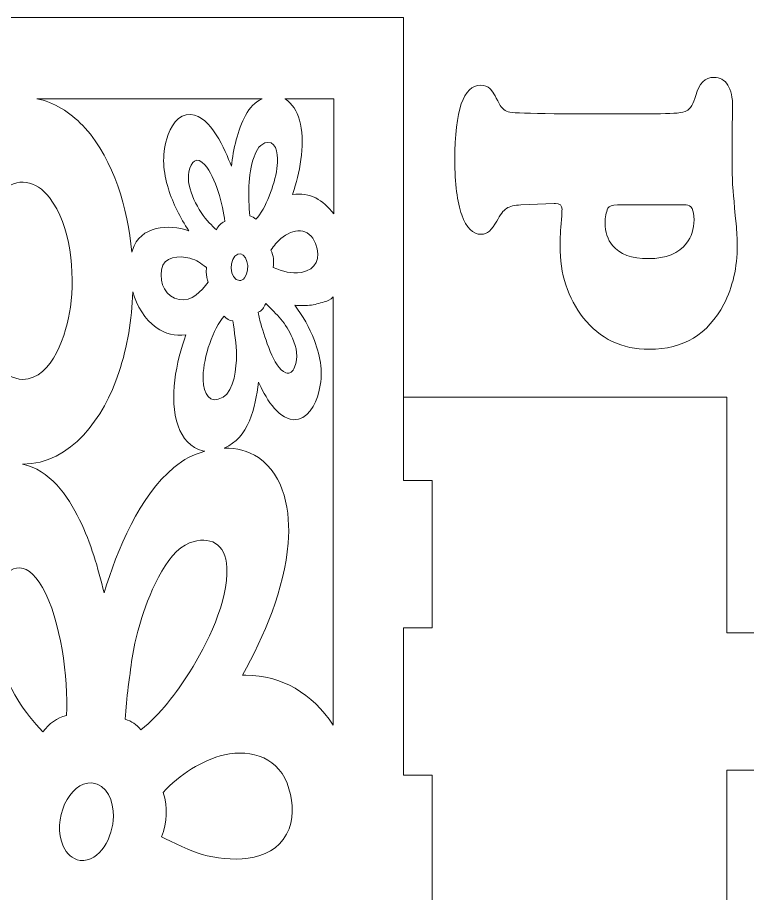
# Model space of a CAD drawing. Header units: centimetres. Extents: x -59 to 59, y -29 to 29.
# Drawn here: x -0.98 to 5.39, y -22.99 to -15.35 of the extents above; entities that cross this region are included whole.
import ezdxf

# ---------------------------------------------------------------- set-up
doc = ezdxf.new("R2010")
doc.units = ezdxf.units.CM
doc.header["$MEASUREMENT"] = 0
doc.layers.add('Camada 1', color=7, linetype='Continuous')

msp = doc.modelspace()

# ---------------------------------------------------------------- linework, layer by layer
at = {"layer": 'Camada 1', "color": 250, "lineweight": 9}
for points, knots in [([(2.39024, -26.42502), (2.39024, -26.42502), (2.39024, -25.81689), (2.39024, -25.81689), (2.39024, -25.81689), (2.39024, -25.81689), (2.64021, -25.81689), (2.64021, -25.81689), (2.64021, -25.81689), (2.64021, -25.81689), (2.64021, -24.53133), (2.64021, -24.53133), (2.64021, -24.53133), (2.64021, -24.53133), (2.39024, -24.53133), (2.39024, -24.53133), (2.39024, -24.53133), (2.39024, -24.53133), (2.39024, -23.24575), (2.39024, -23.24575), (2.39024, -23.24575), (2.39024, -23.24575), (2.64021, -23.24575), (2.64021, -23.24575), (2.64021, -23.24575), (2.64021, -23.24575), (2.64021, -21.95968), (2.64021, -21.95968), (2.64021, -21.95968), (2.64021, -21.95968), (2.39024, -21.95968), (2.39024, -21.95968), (2.39024, -21.95968), (2.39024, -21.95968), (2.39024, -20.6741), (2.39024, -20.6741), (2.39024, -20.6741), (2.39024, -20.6741), (2.64021, -20.6741), (2.64021, -20.6741), (2.64021, -20.6741), (2.64021, -20.6741), (2.64021, -19.38802), (2.64021, -19.38802), (2.64021, -19.38802), (2.64021, -19.38802), (2.39024, -19.38802), (2.39024, -19.38802), (2.39024, -19.38802), (2.39024, -19.38802), (2.39024, -15.34581), (2.39024, -15.34581), (2.39024, -15.34581), (2.39024, -15.34581), (-19.96984, -15.34581), (-19.96984, -15.34581), (-19.96984, -15.34581), (-19.96984, -15.34581), (-19.96984, -19.38802), (-19.96984, -19.38802), (-19.96984, -19.38802), (-19.96984, -19.38802), (-20.21981, -19.38802), (-20.21981, -19.38802), (-20.21981, -19.38802), (-20.21981, -19.38802), (-20.21981, -20.6741), (-20.21981, -20.6741), (-20.21981, -20.6741), (-20.21981, -20.6741), (-19.96984, -20.6741), (-19.96984, -20.6741), (-19.96984, -20.6741), (-19.96984, -20.6741), (-19.96984, -21.95968), (-19.96984, -21.95968), (-19.96984, -21.95968), (-19.96984, -21.95968), (-20.21981, -21.95968), (-20.21981, -21.95968), (-20.21981, -21.95968), (-20.21981, -21.95968), (-20.21981, -23.24575), (-20.21981, -23.24575), (-20.21981, -23.24575), (-20.21981, -23.24575), (-19.96984, -23.24575), (-19.96984, -23.24575), (-19.96984, -23.24575), (-19.96984, -23.24575), (-19.96984, -24.53133), (-19.96984, -24.53133), (-19.96984, -24.53133), (-19.96984, -24.53133), (-20.21981, -24.53133), (-20.21981, -24.53133), (-20.21981, -24.53133), (-20.21981, -24.53133), (-20.21981, -25.81689), (-20.21981, -25.81689), (-20.21981, -25.81689), (-20.21981, -25.81689), (-19.96984, -25.81689), (-19.96984, -25.81689), (-19.96984, -25.81689), (-19.96984, -25.81689), (-19.96984, -26.42502), (-19.96984, -26.42502)], [0, 0, 0, 0, 0.0357143, 0.0357143, 0.0357143, 0.0357143, 0.0714286, 0.0714286, 0.0714286, 0.0714286, 0.1071429, 0.1071429, 0.1071429, 0.1071429, 0.1428571, 0.1428571, 0.1428571, 0.1428571, 0.1785714, 0.1785714, 0.1785714, 0.1785714, 0.2142857, 0.2142857, 0.2142857, 0.2142857, 0.25, 0.25, 0.25, 0.25, 0.2857143, 0.2857143, 0.2857143, 0.2857143, 0.3214286, 0.3214286, 0.3214286, 0.3214286, 0.3571429, 0.3571429, 0.3571429, 0.3571429, 0.3928571, 0.3928571, 0.3928571, 0.3928571, 0.4285714, 0.4285714, 0.4285714, 0.4285714, 0.4642857, 0.4642857, 0.4642857, 0.4642857, 0.5, 0.5, 0.5, 0.5, 0.5357143, 0.5357143, 0.5357143, 0.5357143, 0.5714286, 0.5714286, 0.5714286, 0.5714286, 0.6071429, 0.6071429, 0.6071429, 0.6071429, 0.6428571, 0.6428571, 0.6428571, 0.6428571, 0.6785714, 0.6785714, 0.6785714, 0.6785714, 0.7142857, 0.7142857, 0.7142857, 0.7142857, 0.75, 0.75, 0.75, 0.75, 0.7857143, 0.7857143, 0.7857143, 0.7857143, 0.8214286, 0.8214286, 0.8214286, 0.8214286, 0.8571429, 0.8571429, 0.8571429, 0.8571429, 0.8928571, 0.8928571, 0.8928571, 0.8928571, 0.9285714, 0.9285714, 0.9285714, 0.9285714, 1, 1, 1, 1]), ([(3.70485, -16.18539), (3.70485, -16.18539), (4.63265, -16.18539), (4.63265, -16.18539), (4.63265, -16.18539), (4.75245, -16.18539), (4.82891, -16.17757), (4.86083, -16.1607), (4.86083, -16.1607), (4.89334, -16.14445), (4.91983, -16.0999), (4.9397, -16.02704), (4.9397, -16.02704), (4.9698, -15.92109), (5.02279, -15.8681), (5.09804, -15.8681), (5.09804, -15.8681), (5.15103, -15.8681), (5.19196, -15.89038), (5.22026, -15.93493), (5.22026, -15.93493), (5.24795, -15.98008), (5.2624, -16.04451), (5.2624, -16.1294), (5.2624, -16.1294), (5.2624, -16.1577), (5.2606, -16.22753), (5.25698, -16.33892), (5.25698, -16.33892), (5.25698, -16.33892), (5.25698, -16.44489), (5.25698, -16.44489), (5.25698, -16.44489), (5.25819, -16.63996), (5.2594, -16.75435), (5.26121, -16.78807), (5.26121, -16.78807), (5.26301, -16.82178), (5.27324, -16.94099), (5.29251, -17.14689), (5.29251, -17.14689), (5.29914, -17.21493), (5.30275, -17.27755), (5.30275, -17.33414), (5.30275, -17.33414), (5.30275, -17.52681), (5.26361, -17.6984), (5.18474, -17.84891), (5.18474, -17.84891), (5.04808, -18.11141), (4.83193, -18.24207), (4.53571, -18.24207), (4.53571, -18.24207), (4.29548, -18.24207), (4.10343, -18.15055), (3.95893, -17.96691), (3.95893, -17.96691), (3.82347, -17.79413), (3.75602, -17.58521), (3.75602, -17.33896), (3.75602, -17.33896), (3.75602, -17.27694), (3.76025, -17.20048), (3.76807, -17.11017), (3.76807, -17.11017), (3.77168, -17.062), (3.77349, -17.03191), (3.77349, -17.01986), (3.77349, -17.01986), (3.77349, -16.98614), (3.75422, -16.96869), (3.71509, -16.96869), (3.71509, -16.96869), (3.71509, -16.96869), (3.70485, -16.96869), (3.70485, -16.96869), (3.70485, -16.96869), (3.70485, -16.96869), (3.41526, -16.98133), (3.41526, -16.98133), (3.41526, -16.98133), (3.35927, -16.98374), (3.31711, -16.99398), (3.28942, -17.01204), (3.28942, -17.01204), (3.26173, -17.0301), (3.23343, -17.06742), (3.20393, -17.12402), (3.20393, -17.12402), (3.16299, -17.20048), (3.11783, -17.23841), (3.06966, -17.23841), (3.06966, -17.23841), (2.99561, -17.23841), (2.93842, -17.18242), (2.89869, -17.06923), (2.89869, -17.06923), (2.85895, -16.95664), (2.83847, -16.79649), (2.83847, -16.58939), (2.83847, -16.58939), (2.83847, -16.15469), (2.91314, -15.93673), (3.06305, -15.93673), (3.06305, -15.93673), (3.09797, -15.93673), (3.12506, -15.94638), (3.14372, -15.96503), (3.14372, -15.96503), (3.16239, -15.98431), (3.18949, -16.02825), (3.225, -16.09749), (3.225, -16.09749), (3.24728, -16.13964), (3.27859, -16.16432), (3.31832, -16.17154), (3.31832, -16.17154), (3.35866, -16.17876), (3.48751, -16.18359), (3.70485, -16.18539)], [0, 0, 0, 0, 0.0322581, 0.0322581, 0.0322581, 0.0322581, 0.0645161, 0.0645161, 0.0645161, 0.0645161, 0.0967742, 0.0967742, 0.0967742, 0.0967742, 0.1290323, 0.1290323, 0.1290323, 0.1290323, 0.1612903, 0.1612903, 0.1612903, 0.1612903, 0.1935484, 0.1935484, 0.1935484, 0.1935484, 0.2258065, 0.2258065, 0.2258065, 0.2258065, 0.2580645, 0.2580645, 0.2580645, 0.2580645, 0.2903226, 0.2903226, 0.2903226, 0.2903226, 0.3225806, 0.3225806, 0.3225806, 0.3225806, 0.3548387, 0.3548387, 0.3548387, 0.3548387, 0.3870968, 0.3870968, 0.3870968, 0.3870968, 0.4193548, 0.4193548, 0.4193548, 0.4193548, 0.4516129, 0.4516129, 0.4516129, 0.4516129, 0.483871, 0.483871, 0.483871, 0.483871, 0.516129, 0.516129, 0.516129, 0.516129, 0.5483871, 0.5483871, 0.5483871, 0.5483871, 0.5806452, 0.5806452, 0.5806452, 0.5806452, 0.6129032, 0.6129032, 0.6129032, 0.6129032, 0.6451613, 0.6451613, 0.6451613, 0.6451613, 0.6774194, 0.6774194, 0.6774194, 0.6774194, 0.7096774, 0.7096774, 0.7096774, 0.7096774, 0.7419355, 0.7419355, 0.7419355, 0.7419355, 0.7741935, 0.7741935, 0.7741935, 0.7741935, 0.8064516, 0.8064516, 0.8064516, 0.8064516, 0.8387097, 0.8387097, 0.8387097, 0.8387097, 0.8709677, 0.8709677, 0.8709677, 0.8709677, 0.9032258, 0.9032258, 0.9032258, 0.9032258, 0.9354839, 0.9354839, 0.9354839, 0.9354839, 1, 1, 1, 1]), ([(4.85662, -16.98133), (4.85662, -16.98133), (4.25696, -16.98133), (4.25696, -16.98133), (4.25696, -16.98133), (4.21119, -16.98133), (4.1835, -16.99096), (4.17387, -17.01143), (4.17387, -17.01143), (4.15761, -17.04515), (4.14918, -17.0879), (4.14918, -17.13967), (4.14918, -17.13967), (4.14918, -17.21734), (4.17085, -17.28297), (4.2148, -17.33595), (4.2148, -17.33595), (4.27682, -17.41241), (4.38158, -17.45034), (4.52848, -17.45034), (4.52848, -17.45034), (4.68141, -17.45034), (4.79219, -17.40579), (4.86023, -17.31608), (4.86023, -17.31608), (4.90358, -17.26009), (4.92525, -17.19145), (4.92525, -17.11198), (4.92525, -17.11198), (4.92525, -17.02468), (4.90237, -16.98133), (4.85662, -16.98133)], [0, 0, 0, 0, 0.1111111, 0.1111111, 0.1111111, 0.1111111, 0.2222222, 0.2222222, 0.2222222, 0.2222222, 0.3333333, 0.3333333, 0.3333333, 0.3333333, 0.4444444, 0.4444444, 0.4444444, 0.4444444, 0.5555556, 0.5555556, 0.5555556, 0.5555556, 0.6666667, 0.6666667, 0.6666667, 0.6666667, 0.7777778, 0.7777778, 0.7777778, 0.7777778, 1, 1, 1, 1]), ([(4.55197, -26.42502), (4.55197, -26.42502), (5.21021, -26.42502), (5.21021, -26.42502), (5.21021, -26.42502), (5.21021, -26.42502), (5.21021, -21.91689), (5.21021, -21.91689), (5.21021, -21.91689), (5.21021, -21.91689), (5.46018, -21.91689), (5.46018, -21.91689), (5.46018, -21.91689), (5.46018, -21.91689), (5.46018, -20.71688), (5.46018, -20.71688), (5.46018, -20.71688), (5.46018, -20.71688), (5.21021, -20.71688), (5.21021, -20.71688), (5.21021, -20.71688), (5.21021, -20.71688), (5.21021, -18.65997), (5.21021, -18.65997)], [0, 0, 0, 0, 0.1428571, 0.1428571, 0.1428571, 0.1428571, 0.2857143, 0.2857143, 0.2857143, 0.2857143, 0.4285714, 0.4285714, 0.4285714, 0.4285714, 0.5714286, 0.5714286, 0.5714286, 0.5714286, 0.7142857, 0.7142857, 0.7142857, 0.7142857, 1, 1, 1, 1])]:
    msp.add_open_spline(points, degree=3, knots=knots, dxfattribs=at)
at = {"layer": 'Camada 1', "color": 1, "lineweight": 9}
for points, knots in [([(0.0188, -17.39423), (-0.0184, -17.00694), (-0.13324, -16.59698), (-0.38893, -16.31026), (-0.38893, -16.31026), (-0.49544, -16.19082), (-0.63229, -16.09735), (-0.78314, -16.06022), (-0.78314, -16.06022), (-0.78314, -16.06022), (-0.80846, -16.05453), (-0.80846, -16.05453), (-0.80846, -16.05453), (-0.80846, -16.05453), (1.15716, -16.05453), (1.15716, -16.05453), (1.15716, -16.05453), (1.08928, -16.08763), (1.05134, -16.13079), (1.01189, -16.20004), (1.01189, -16.20004), (0.94062, -16.32514), (0.90602, -16.4998), (0.88796, -16.64381), (0.88796, -16.64381), (0.83388, -16.50029), (0.70831, -16.20623), (0.53496, -16.19208), (0.53496, -16.19208), (0.42201, -16.18286), (0.35392, -16.30393), (0.32434, -16.40467), (0.32434, -16.40467), (0.28023, -16.55491), (0.29282, -16.6912), (0.33867, -16.84015), (0.33867, -16.84015), (0.38002, -16.97453), (0.44078, -17.09137), (0.51568, -17.20655), (0.51568, -17.20655), (0.34424, -17.15011), (0.09343, -17.15902), (0.02382, -17.37692), (0.02382, -17.37692), (0.02382, -17.37692), (0.0188, -17.39423), (0.0188, -17.39423)], [0, 0, 0, 0, 0.0769231, 0.0769231, 0.0769231, 0.0769231, 0.1538462, 0.1538462, 0.1538462, 0.1538462, 0.2307692, 0.2307692, 0.2307692, 0.2307692, 0.3076923, 0.3076923, 0.3076923, 0.3076923, 0.3846154, 0.3846154, 0.3846154, 0.3846154, 0.4615385, 0.4615385, 0.4615385, 0.4615385, 0.5384615, 0.5384615, 0.5384615, 0.5384615, 0.6153846, 0.6153846, 0.6153846, 0.6153846, 0.6923077, 0.6923077, 0.6923077, 0.6923077, 0.7692308, 0.7692308, 0.7692308, 0.7692308, 0.8461538, 0.8461538, 0.8461538, 0.8461538, 1, 1, 1, 1]), ([(1.35773, -16.05692), (1.42329, -16.09913), (1.45984, -16.16236), (1.48226, -16.24046), (1.48226, -16.24046), (1.53538, -16.42542), (1.49088, -16.66964), (1.43523, -16.84828), (1.43523, -16.84828), (1.43523, -16.84828), (1.42135, -16.89153), (1.42135, -16.89153), (1.42135, -16.89153), (1.57457, -16.86913), (1.68807, -16.93658), (1.7817, -17.06057), (1.7817, -17.06057), (1.7817, -17.06057), (1.7817, -16.05453), (1.7817, -16.05453), (1.7817, -16.05453), (1.7817, -16.05453), (1.35383, -16.05453), (1.35383, -16.05453), (1.35383, -16.05453), (1.35383, -16.05453), (1.35773, -16.05692), (1.35773, -16.05692)], [0, 0, 0, 0, 0.125, 0.125, 0.125, 0.125, 0.25, 0.25, 0.25, 0.25, 0.375, 0.375, 0.375, 0.375, 0.5, 0.5, 0.5, 0.5, 0.625, 0.625, 0.625, 0.625, 0.75, 0.75, 0.75, 0.75, 1, 1, 1, 1]), ([(1.04954, -17.07804), (1.03543, -16.91287), (1.02941, -16.71886), (1.08606, -16.56136), (1.08606, -16.56136), (1.10727, -16.5024), (1.13934, -16.44184), (1.20421, -16.43662), (1.20421, -16.43662), (1.29463, -16.42934), (1.29493, -16.57335), (1.28872, -16.63724), (1.28872, -16.63724), (1.27529, -16.77538), (1.20252, -16.98187), (1.1184, -17.08798), (1.1184, -17.08798), (1.1184, -17.08798), (1.10292, -17.10647), (1.10292, -17.10647), (1.10292, -17.10647), (1.08662, -17.09133), (1.071, -17.08183), (1.04954, -17.07804)], [0, 0, 0, 0, 0.1428571, 0.1428571, 0.1428571, 0.1428571, 0.2857143, 0.2857143, 0.2857143, 0.2857143, 0.4285714, 0.4285714, 0.4285714, 0.4285714, 0.5714286, 0.5714286, 0.5714286, 0.5714286, 0.7142857, 0.7142857, 0.7142857, 0.7142857, 1, 1, 1, 1]), ([(0.7586, -17.19879), (0.77724, -17.1626), (0.79433, -17.14169), (0.83034, -17.12636), (0.83034, -17.12636), (0.81369, -16.98323), (0.75136, -16.73755), (0.65588, -16.63121), (0.65588, -16.63121), (0.58513, -16.55241), (0.53582, -16.60167), (0.517, -16.69417), (0.517, -16.69417), (0.48834, -16.83491), (0.60528, -17.04263), (0.69471, -17.13767), (0.69471, -17.13767), (0.71596, -17.16026), (0.73583, -17.17824), (0.7586, -17.19879)], [0, 0, 0, 0, 0.1666667, 0.1666667, 0.1666667, 0.1666667, 0.3333333, 0.3333333, 0.3333333, 0.3333333, 0.5, 0.5, 0.5, 0.5, 0.6666667, 0.6666667, 0.6666667, 0.6666667, 1, 1, 1, 1]), ([(-0.9319, -18.50448), (-1.01913, -18.50115), (-1.08474, -18.46062), (-1.14486, -18.3923), (-1.14486, -18.3923), (-1.44089, -18.05589), (-1.43659, -17.18345), (-1.12175, -16.87011), (-1.12175, -16.87011), (-0.9809, -16.72992), (-0.8166, -16.76671), (-0.69928, -16.91826), (-0.69928, -16.91826), (-0.5133, -17.15853), (-0.47432, -17.57707), (-0.51656, -17.87567), (-0.51656, -17.87567), (-0.54916, -18.10621), (-0.67021, -18.49725), (-0.9319, -18.50448)], [0, 0, 0, 0, 0.1666667, 0.1666667, 0.1666667, 0.1666667, 0.3333333, 0.3333333, 0.3333333, 0.3333333, 0.5, 0.5, 0.5, 0.5, 0.6666667, 0.6666667, 0.6666667, 0.6666667, 1, 1, 1, 1]), ([(1.25187, -17.52821), (1.34151, -17.55983), (1.40571, -17.58732), (1.5008, -17.57023), (1.5008, -17.57023), (1.62804, -17.54737), (1.67246, -17.44529), (1.62328, -17.31969), (1.62328, -17.31969), (1.56623, -17.17402), (1.42582, -17.18434), (1.32027, -17.27504), (1.32027, -17.27504), (1.28477, -17.30554), (1.25966, -17.33657), (1.23374, -17.37632), (1.23374, -17.37632), (1.25655, -17.42798), (1.26023, -17.47196), (1.25187, -17.52821)], [0, 0, 0, 0, 0.1666667, 0.1666667, 0.1666667, 0.1666667, 0.3333333, 0.3333333, 0.3333333, 0.3333333, 0.5, 0.5, 0.5, 0.5, 0.6666667, 0.6666667, 0.6666667, 0.6666667, 1, 1, 1, 1]), ([(0.6861, -17.65514), (0.67589, -17.63968), (0.669, -17.58982), (0.66875, -17.56796), (0.66875, -17.56796), (0.66875, -17.56796), (0.67127, -17.52687), (0.67127, -17.52687), (0.67127, -17.52687), (0.61597, -17.49004), (0.59198, -17.46478), (0.5244, -17.44716), (0.5244, -17.44716), (0.43669, -17.4243), (0.29582, -17.42698), (0.27753, -17.5478), (0.27753, -17.5478), (0.25889, -17.67096), (0.31821, -17.78533), (0.43106, -17.80692), (0.43106, -17.80692), (0.54685, -17.82909), (0.62012, -17.73631), (0.6861, -17.65514)], [0, 0, 0, 0, 0.1428571, 0.1428571, 0.1428571, 0.1428571, 0.2857143, 0.2857143, 0.2857143, 0.2857143, 0.4285714, 0.4285714, 0.4285714, 0.4285714, 0.5714286, 0.5714286, 0.5714286, 0.5714286, 0.7142857, 0.7142857, 0.7142857, 0.7142857, 1, 1, 1, 1]), ([(0.95873, -17.64224), (0.86835, -17.63574), (0.86383, -17.43886), (0.94308, -17.41042), (0.94308, -17.41042), (1.01716, -17.38385), (1.06428, -17.54114), (1.00202, -17.61876), (1.00202, -17.61876), (0.99013, -17.63357), (0.97653, -17.64114), (0.95873, -17.64224)], [0, 0, 0, 0, 0.25, 0.25, 0.25, 0.25, 0.5, 0.5, 0.5, 0.5, 1, 1, 1, 1]), ([(0.65561, -19.13272), (0.54871, -19.16439), (0.47678, -19.19975), (0.38719, -19.27323), (0.38719, -19.27323), (0.08771, -19.51881), (-0.10884, -19.99374), (-0.22332, -20.36872), (-0.22332, -20.36872), (-0.27543, -20.14728), (-0.33702, -19.93471), (-0.43619, -19.7318), (-0.43619, -19.7318), (-0.54143, -19.5165), (-0.69876, -19.29151), (-0.93432, -19.24474), (-0.93432, -19.24474), (-0.50764, -19.24264), (-0.22521, -18.83963), (-0.09363, -18.44394), (-0.09363, -18.44394), (-0.01564, -18.20944), (0.01724, -17.98861), (0.02822, -17.74039), (0.02822, -17.74039), (0.06542, -17.86558), (0.12868, -17.98031), (0.23288, -18.05285), (0.23288, -18.05285), (0.31405, -18.10937), (0.39564, -18.1244), (0.48978, -18.11707), (0.48978, -18.11707), (0.40955, -18.3466), (0.33821, -18.67263), (0.42349, -18.91117), (0.42349, -18.91117), (0.46104, -19.01619), (0.53224, -19.10439), (0.63771, -19.12914), (0.63771, -19.12914), (0.63771, -19.12914), (0.65561, -19.13272), (0.65561, -19.13272)], [0, 0, 0, 0, 0.0833333, 0.0833333, 0.0833333, 0.0833333, 0.1666667, 0.1666667, 0.1666667, 0.1666667, 0.25, 0.25, 0.25, 0.25, 0.3333333, 0.3333333, 0.3333333, 0.3333333, 0.4166667, 0.4166667, 0.4166667, 0.4166667, 0.5, 0.5, 0.5, 0.5, 0.5833333, 0.5833333, 0.5833333, 0.5833333, 0.6666667, 0.6666667, 0.6666667, 0.6666667, 0.75, 0.75, 0.75, 0.75, 0.8333333, 0.8333333, 0.8333333, 0.8333333, 1, 1, 1, 1]), ([(1.77566, -17.78528), (1.77566, -17.78528), (1.77555, -21.52269), (1.77555, -21.52269), (1.77555, -21.52269), (1.59402, -21.24584), (1.32986, -21.08815), (1.01353, -21.08765), (1.01353, -21.08765), (1.01353, -21.08765), (0.98492, -21.08805), (0.98492, -21.08805), (0.98492, -21.08805), (1.17374, -20.74707), (1.35152, -20.33432), (1.3836, -19.93349), (1.3836, -19.93349), (1.4054, -19.66105), (1.35444, -19.34301), (1.12346, -19.18699), (1.12346, -19.18699), (1.03055, -19.12424), (0.93449, -19.10422), (0.82653, -19.10541), (0.82653, -19.10541), (0.93432, -19.05481), (0.99558, -18.98073), (1.04484, -18.86534), (1.04484, -18.86534), (1.09, -18.75956), (1.1115, -18.64408), (1.12427, -18.52908), (1.12427, -18.52908), (1.17944, -18.64699), (1.2859, -18.84709), (1.42869, -18.85645), (1.42869, -18.85645), (1.55275, -18.86458), (1.62253, -18.72529), (1.6513, -18.61389), (1.6513, -18.61389), (1.69179, -18.45707), (1.66918, -18.31285), (1.61224, -18.16382), (1.61224, -18.16382), (1.56904, -18.05077), (1.51106, -17.95158), (1.44043, -17.85637), (1.44043, -17.85637), (1.48767, -17.86208), (1.52185, -17.86275), (1.57016, -17.85811), (1.57016, -17.85811), (1.61489, -17.85381), (1.6551, -17.8401), (1.69824, -17.82772), (1.69824, -17.82772), (1.72964, -17.81871), (1.75147, -17.80949), (1.77566, -17.78528)], [0, 0, 0, 0, 0.0625, 0.0625, 0.0625, 0.0625, 0.125, 0.125, 0.125, 0.125, 0.1875, 0.1875, 0.1875, 0.1875, 0.25, 0.25, 0.25, 0.25, 0.3125, 0.3125, 0.3125, 0.3125, 0.375, 0.375, 0.375, 0.375, 0.4375, 0.4375, 0.4375, 0.4375, 0.5, 0.5, 0.5, 0.5, 0.5625, 0.5625, 0.5625, 0.5625, 0.625, 0.625, 0.625, 0.625, 0.6875, 0.6875, 0.6875, 0.6875, 0.75, 0.75, 0.75, 0.75, 0.8125, 0.8125, 0.8125, 0.8125, 0.875, 0.875, 0.875, 0.875, 1, 1, 1, 1]), ([(1.36241, -18.4478), (1.25556, -18.40134), (1.17927, -18.13294), (1.14877, -18.03062), (1.14877, -18.03062), (1.13659, -17.98974), (1.12893, -17.9608), (1.12208, -17.91909), (1.12208, -17.91909), (1.16131, -17.9014), (1.16811, -17.88491), (1.18782, -17.84079), (1.18782, -17.84079), (1.28788, -17.94132), (1.36304, -18.00705), (1.42186, -18.14557), (1.42186, -18.14557), (1.45721, -18.22881), (1.47554, -18.31156), (1.43938, -18.39813), (1.43938, -18.39813), (1.42397, -18.43501), (1.40079, -18.45912), (1.36241, -18.4478)], [0, 0, 0, 0, 0.1428571, 0.1428571, 0.1428571, 0.1428571, 0.2857143, 0.2857143, 0.2857143, 0.2857143, 0.4285714, 0.4285714, 0.4285714, 0.4285714, 0.5714286, 0.5714286, 0.5714286, 0.5714286, 0.7142857, 0.7142857, 0.7142857, 0.7142857, 1, 1, 1, 1]), ([(0.90109, -17.99232), (0.91388, -18.08651), (0.93212, -18.19944), (0.93233, -18.29392), (0.93233, -18.29392), (0.93257, -18.39855), (0.91442, -18.60239), (0.81523, -18.6606), (0.81523, -18.6606), (0.69715, -18.72989), (0.64522, -18.62581), (0.64121, -18.5111), (0.64121, -18.5111), (0.63543, -18.34565), (0.71344, -18.09991), (0.80678, -17.97408), (0.80678, -17.97408), (0.80678, -17.97408), (0.82414, -17.95192), (0.82414, -17.95192), (0.82414, -17.95192), (0.84467, -17.97555), (0.87023, -17.99266), (0.90109, -17.99232)], [0, 0, 0, 0, 0.1428571, 0.1428571, 0.1428571, 0.1428571, 0.2857143, 0.2857143, 0.2857143, 0.2857143, 0.4285714, 0.4285714, 0.4285714, 0.4285714, 0.5714286, 0.5714286, 0.5714286, 0.5714286, 0.7142857, 0.7142857, 0.7142857, 0.7142857, 1, 1, 1, 1]), ([(-0.03833, -21.47207), (-0.03119, -21.37253), (-0.02459, -21.28688), (-0.01152, -21.18814), (-0.01152, -21.18814), (0.01843, -20.9618), (0.02918, -20.84472), (0.09446, -20.62447), (0.09446, -20.62447), (0.15569, -20.41799), (0.31142, -20.0101), (0.52233, -19.93236), (0.52233, -19.93236), (0.7014, -19.86635), (0.8378, -19.93567), (0.84911, -20.14847), (0.84911, -20.14847), (0.86455, -20.4391), (0.67243, -20.82549), (0.52554, -21.05752), (0.52554, -21.05752), (0.4073, -21.24426), (0.26905, -21.42896), (0.09786, -21.56244), (0.09786, -21.56244), (0.05811, -21.51763), (0.01794, -21.4883), (-0.03833, -21.47207)], [0, 0, 0, 0, 0.125, 0.125, 0.125, 0.125, 0.25, 0.25, 0.25, 0.25, 0.375, 0.375, 0.375, 0.375, 0.5, 0.5, 0.5, 0.5, 0.625, 0.625, 0.625, 0.625, 0.75, 0.75, 0.75, 0.75, 1, 1, 1, 1]), ([(-0.75638, -21.58143), (-0.70013, -21.50726), (-0.63829, -21.45851), (-0.55007, -21.43967), (-0.55007, -21.43967), (-0.53576, -21.10928), (-0.59846, -20.60661), (-0.76118, -20.32033), (-0.76118, -20.32033), (-0.90814, -20.06177), (-1.07452, -20.11121), (-1.17558, -20.37561), (-1.17558, -20.37561), (-1.27843, -20.64471), (-1.11229, -21.0763), (-0.97596, -21.3015), (-0.97596, -21.3015), (-0.91609, -21.40039), (-0.83465, -21.49953), (-0.75638, -21.58143)], [0, 0, 0, 0, 0.1666667, 0.1666667, 0.1666667, 0.1666667, 0.3333333, 0.3333333, 0.3333333, 0.3333333, 0.5, 0.5, 0.5, 0.5, 0.6666667, 0.6666667, 0.6666667, 0.6666667, 1, 1, 1, 1]), ([(0.2797, -22.49905), (0.35562, -22.53555), (0.55802, -22.63128), (0.63293, -22.65212), (0.63293, -22.65212), (0.86271, -22.71607), (1.23104, -22.73316), (1.36996, -22.47475), (1.36996, -22.47475), (1.43501, -22.35376), (1.42755, -22.20756), (1.39017, -22.07793), (1.39017, -22.07793), (1.31219, -21.80743), (1.06881, -21.72832), (0.82799, -21.78258), (0.82799, -21.78258), (0.62858, -21.82751), (0.4365, -21.95709), (0.29289, -22.10972), (0.29289, -22.10972), (0.33518, -22.24303), (0.32561, -22.36862), (0.2797, -22.49905)], [0, 0, 0, 0, 0.1428571, 0.1428571, 0.1428571, 0.1428571, 0.2857143, 0.2857143, 0.2857143, 0.2857143, 0.4285714, 0.4285714, 0.4285714, 0.4285714, 0.5714286, 0.5714286, 0.5714286, 0.5714286, 0.7142857, 0.7142857, 0.7142857, 0.7142857, 1, 1, 1, 1]), ([(-0.43206, -22.70323), (-0.50167, -22.69115), (-0.54829, -22.64763), (-0.57891, -22.57994), (-0.57891, -22.57994), (-0.68119, -22.35393), (-0.52762, -22.01379), (-0.32907, -22.02722), (-0.32907, -22.02722), (-0.19826, -22.03608), (-0.13913, -22.1906), (-0.14112, -22.3194), (-0.14112, -22.3194), (-0.14385, -22.4972), (-0.25777, -22.72016), (-0.43206, -22.70323)], [0, 0, 0, 0, 0.2, 0.2, 0.2, 0.2, 0.4, 0.4, 0.4, 0.4, 0.6, 0.6, 0.6, 0.6, 1, 1, 1, 1])]:
    msp.add_open_spline(points, degree=3, knots=knots, dxfattribs=at)
at = {"layer": 'Camada 1', "color": 250, "lineweight": 20}
msp.add_open_spline([(2.39024, -18.65997), (2.39024, -18.65997), (5.21021, -18.65997), (5.21021, -18.65997)], degree=3, dxfattribs=at)

doc.saveas('drawing.dxf')
